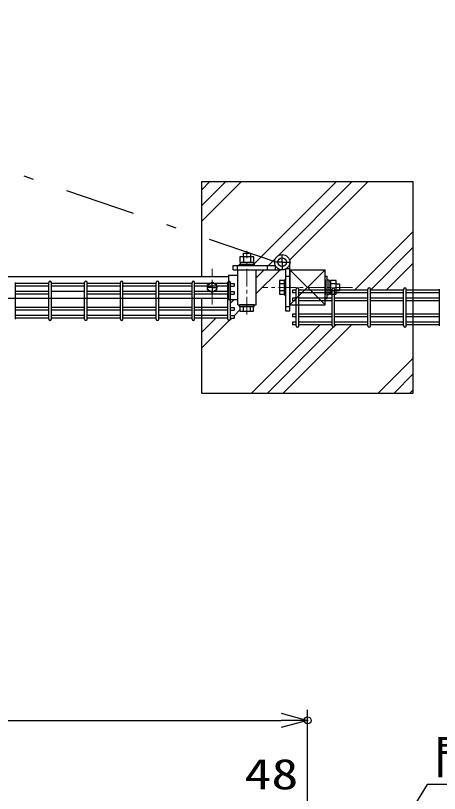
# Model space of a CAD drawing. Units: millimetres, scale not verified. Extents: x -4425 to 4425, y -3150 to 3150.
# Drawn here: x -1920 to -1319, y 1049 to 2152 of the extents above; entities that cross this region are included whole.
import ezdxf
from ezdxf.enums import TextEntityAlignment as Align

# ---------------------------------------------------------------- set-up
doc = ezdxf.new("R2010")
doc.units = ezdxf.units.MM
doc.header["$LTSCALE"] = 20
doc.header["$PDMODE"] = 32
doc.header["$PDSIZE"] = 10
doc.linetypes.add('USER1', pattern=[2, 1.25, -0.25, 0.25, -0.25])
doc.linetypes.add('USER3', pattern=[10.7, 5, -2.5, 0.7, -2.5])
for name, color, linetype, lineweight in [('0-1_0', 7, 'Continuous', 25), ('0-2_外形線', 7, 'Continuous', 25), ('0-3_軸線', 1, 'USER1', 9), ('0-5_寸法', 4, 'Continuous', 25), ('0-7_扉縦枠', 7, 'Continuous', 25), ('0-8_J180', 3, 'Continuous', 25), ('0-C_LAYER15', 1, 'Continuous', 25), ('1-1_ハッチング', 4, 'Continuous', 25), ('1-2_扉横枠', 7, 'Continuous', 25), ('1-3_丁番', 3, 'Continuous', 25), ('1-9_LAYER12', 3, 'Continuous', 25)]:
    doc.layers.add(name, color=color, linetype=linetype, lineweight=lineweight)
doc.layers.add('0-6_DEFPOINTS', color=7, linetype='Continuous')
doc.styles.add('ＭＳ ゴシック', font='')
doc.styles.get('ＭＳ ゴシック').set_extended_font_data('MS Gothic')

# ---------------------------------------------------------------- blocks, each defined once
blk = doc.blocks.new('_Open30')
at = {"layer": '0-5_寸法'}
blk.add_line((0, 0), (-20, 0), dxfattribs=at)
blk.add_lwpolyline([(-20, 5.36), (0, 0), (-20, -5.36)], dxfattribs=at)

msp = doc.modelspace()

# ---------------------------------------------------------------- linework, layer by layer
at = {"layer": '0-1_0'}
for p, q in [((-1655.75, 1916.59), (-1355.75, 1916.59)), ((-1655.75, 1782.09), (-1655.75, 1916.59)), ((-1355.75, 1616.59), (-1355.75, 1916.59)), ((-1655.75, 1616.59), (-1655.75, 1751.09)), ((-1655.75, 1616.59), (-1355.75, 1616.59))]:
    msp.add_line(p, q, dxfattribs=at)
at = {"layer": '0-2_外形線'}
for p, q in [((-1480.75, 1791.59), (-1530.75, 1741.59)), ((-1480.75, 1741.59), (-1530.75, 1791.59)), ((-1480.75, 1741.59), (-1530.75, 1791.59)), ((-1480.75, 1791.59), (-1530.75, 1741.59)), ((-1530.75, 1791.59), (-1530.75, 1741.59)), ((-1530.75, 1791.59), (-1530.75, 1741.59)), ((-1530.75, 1791.59), (-1480.75, 1791.59)), ((-1480.75, 1741.59), (-1480.75, 1791.59)), ((-1530.75, 1741.59), (-1480.75, 1741.59))]:
    msp.add_line(p, q, dxfattribs=at)
at = {"layer": '0-3_軸線'}
for p, q in [((-1591.75, 1727.93), (-1591.75, 1818.39)), ((-1640.95, 1742.44), (-1640.95, 1793)), ((-1640.95, 1742.44), (-1640.95, 1793)), ((-1441.93, 1766.59), (-1569.56, 1766.59)), ((-1442.07, 1766.59), (-1569.42, 1766.59))]:
    msp.add_line(p, q, dxfattribs=at)
at = {"layer": '0-6_DEFPOINTS'}
msp.add_point((-1505.75, 1152.3), dxfattribs=at)
at = {"layer": '0-7_扉縦枠'}
for p, q in [((-1604.75, 1741.59), (-1604.75, 1791.59)), ((-1604.75, 1791.59), (-1578.75, 1791.59)), ((-1578.75, 1741.59), (-1578.75, 1791.59)), ((-1604.75, 1741.59), (-1578.75, 1741.59))]:
    msp.add_line(p, q, dxfattribs=at)
at = {"layer": '0-8_J180'}
for p, q in [((-1919.87, 1721.29), (-1919.87, 1773.69)), ((-1872.7, 1771.89), (-1919.87, 1771.89)), ((-1872.7, 1768.29), (-1919.87, 1768.29)), ((-1872.7, 1721.29), (-1872.7, 1773.69)), ((-1869.1, 1721.29), (-1869.1, 1773.69)), ((-1821.93, 1771.89), (-1869.1, 1771.89)), ((-1821.93, 1768.29), (-1869.1, 1768.29)), ((-1821.93, 1721.29), (-1821.93, 1773.69)), ((-1818.33, 1721.29), (-1818.33, 1773.69)), ((-1771.16, 1771.89), (-1818.33, 1771.89)), ((-1771.16, 1768.29), (-1818.33, 1768.29)), ((-1771.16, 1721.29), (-1771.16, 1773.69)), ((-1767.56, 1721.29), (-1767.56, 1773.69)), ((-1720.39, 1771.89), (-1767.56, 1771.89)), ((-1720.39, 1768.29), (-1767.56, 1768.29)), ((-1720.39, 1721.29), (-1720.39, 1773.69)), ((-1716.79, 1721.29), (-1716.79, 1773.69)), ((-1669.62, 1771.89), (-1716.79, 1771.89)), ((-1669.62, 1768.29), (-1716.79, 1768.29)), ((-1669.62, 1721.29), (-1669.62, 1773.69)), ((-1666.02, 1721.29), (-1666.02, 1773.69)), ((-1618.85, 1771.89), (-1666.02, 1771.89)), ((-1618.85, 1768.29), (-1666.02, 1768.29)), ((-1618.85, 1721.29), (-1618.85, 1773.69)), ((-1615.25, 1721.29), (-1615.25, 1773.69)), ((-1615.24, 1771.89), (-1610.04, 1771.89)), ((-1615.24, 1768.29), (-1610.04, 1768.29)), ((-1610.04, 1771.89), (-1610.04, 1768.29)), ((-1872.7, 1760.59), (-1919.87, 1760.59)), ((-1872.7, 1756.99), (-1919.87, 1756.99)), ((-1821.93, 1760.59), (-1869.1, 1760.59)), ((-1771.16, 1760.59), (-1818.33, 1760.59)), ((-1771.16, 1756.99), (-1818.33, 1756.99)), ((-1720.39, 1760.59), (-1767.56, 1760.59)), ((-1720.39, 1756.99), (-1767.56, 1756.99)), ((-1669.62, 1760.59), (-1716.79, 1760.59)), ((-1669.62, 1756.99), (-1716.79, 1756.99)), ((-1618.85, 1760.59), (-1666.02, 1760.59)), ((-1618.85, 1756.99), (-1666.02, 1756.99)), ((-1615.24, 1760.59), (-1610.04, 1760.59)), ((-1615.24, 1756.99), (-1610.04, 1756.99)), ((-1610.04, 1760.59), (-1610.04, 1756.99)), ((-1526.95, 1762.39), (-1526.95, 1758.79)), ((-1521.75, 1762.39), (-1526.95, 1762.39)), ((-1521.75, 1758.79), (-1526.95, 1758.79)), ((-1521.75, 1711.79), (-1521.75, 1764.19)), ((-1518.15, 1711.79), (-1518.15, 1764.19)), ((-1470.98, 1762.39), (-1518.15, 1762.39)), ((-1470.98, 1758.79), (-1518.15, 1758.79)), ((-1470.98, 1711.79), (-1470.98, 1764.19)), ((-1467.38, 1711.79), (-1467.38, 1764.19)), ((-1420.21, 1762.39), (-1467.38, 1762.39)), ((-1420.21, 1758.79), (-1467.38, 1758.79)), ((-1420.21, 1711.79), (-1420.21, 1764.19)), ((-1416.61, 1711.79), (-1416.61, 1764.19)), ((-1369.44, 1762.39), (-1416.61, 1762.39)), ((-1369.44, 1758.79), (-1416.61, 1758.79)), ((-1369.44, 1711.79), (-1369.44, 1764.19)), ((-1365.84, 1711.79), (-1365.84, 1764.19)), ((-1318.67, 1762.39), (-1365.84, 1762.39)), ((-1318.67, 1758.79), (-1365.84, 1758.79)), ((-1318.67, 1711.79), (-1318.67, 1764.19)), ((-1521.75, 1751.09), (-1526.95, 1751.09)), ((-1526.95, 1751.09), (-1526.95, 1747.49)), ((-1521.75, 1747.49), (-1526.95, 1747.49)), ((-1470.98, 1751.09), (-1518.15, 1751.09)), ((-1470.98, 1747.49), (-1518.15, 1747.49)), ((-1420.21, 1751.09), (-1467.38, 1751.09)), ((-1420.21, 1747.49), (-1467.38, 1747.49)), ((-1369.44, 1751.09), (-1416.61, 1751.09)), ((-1369.44, 1747.49), (-1416.61, 1747.49)), ((-1318.67, 1751.09), (-1365.84, 1751.09)), ((-1318.67, 1747.49), (-1365.84, 1747.49)), ((-1872.7, 1737.99), (-1919.87, 1737.99)), ((-1872.7, 1734.39), (-1919.87, 1734.39)), ((-1821.93, 1737.99), (-1869.1, 1737.99)), ((-1821.93, 1734.39), (-1869.1, 1734.39)), ((-1771.16, 1737.99), (-1818.33, 1737.99)), ((-1771.16, 1734.39), (-1818.33, 1734.39)), ((-1720.39, 1737.99), (-1767.56, 1737.99)), ((-1720.39, 1734.39), (-1767.56, 1734.39)), ((-1669.62, 1737.99), (-1716.79, 1737.99)), ((-1669.62, 1734.39), (-1716.79, 1734.39)), ((-1618.85, 1737.99), (-1666.02, 1737.99)), ((-1618.85, 1734.39), (-1666.02, 1734.39)), ((-1615.24, 1737.99), (-1610.04, 1737.99)), ((-1615.24, 1734.39), (-1610.04, 1734.39)), ((-1610.04, 1737.99), (-1610.04, 1734.39)), ((-1872.7, 1726.69), (-1919.87, 1726.69)), ((-1872.7, 1723.09), (-1919.87, 1723.09)), ((-1821.93, 1726.69), (-1869.1, 1726.69)), ((-1821.93, 1723.09), (-1869.1, 1723.09)), ((-1771.16, 1726.69), (-1818.33, 1726.69)), ((-1771.16, 1723.09), (-1818.33, 1723.09)), ((-1720.39, 1726.69), (-1767.56, 1726.69)), ((-1720.39, 1723.09), (-1767.56, 1723.09)), ((-1669.62, 1726.69), (-1716.79, 1726.69)), ((-1669.62, 1723.09), (-1716.79, 1723.09)), ((-1618.85, 1726.69), (-1666.02, 1726.69)), ((-1618.85, 1723.09), (-1666.02, 1723.09)), ((-1615.24, 1726.69), (-1610.04, 1726.69)), ((-1615.24, 1723.09), (-1610.04, 1723.09)), ((-1610.04, 1726.69), (-1610.04, 1723.09)), ((-1521.75, 1728.49), (-1526.95, 1728.49)), ((-1526.95, 1728.49), (-1526.95, 1724.89)), ((-1521.75, 1724.89), (-1526.95, 1724.89)), ((-1470.98, 1728.49), (-1518.15, 1728.49)), ((-1470.98, 1724.89), (-1518.15, 1724.89)), ((-1420.21, 1728.49), (-1467.38, 1728.49)), ((-1420.21, 1724.89), (-1467.38, 1724.89)), ((-1369.44, 1728.49), (-1416.61, 1728.49)), ((-1369.44, 1724.89), (-1416.61, 1724.89)), ((-1318.67, 1728.49), (-1365.84, 1728.49)), ((-1318.67, 1724.89), (-1365.84, 1724.89)), ((-1521.75, 1713.59), (-1526.95, 1713.59)), ((-1470.98, 1717.19), (-1518.15, 1717.19)), ((-1470.98, 1713.59), (-1518.15, 1713.59)), ((-1420.21, 1717.19), (-1467.38, 1717.19)), ((-1420.21, 1713.59), (-1467.38, 1713.59)), ((-1369.44, 1717.19), (-1416.61, 1717.19)), ((-1369.44, 1713.59), (-1416.61, 1713.59)), ((-1318.67, 1717.19), (-1365.84, 1717.19)), ((-1318.67, 1713.59), (-1365.84, 1713.59))]:
    msp.add_line(p, q, dxfattribs=at)
msp.add_lwpolyline([(-1521.75, 1717.19), (-1526.95, 1717.19), (-1526.95, 1713.59)], dxfattribs=at)
for centre, start, end in [((-1870.9, 1773.69), 0, 180), ((-1820.13, 1773.69), 0, 180), ((-1769.36, 1773.69), 0, 180), ((-1718.59, 1773.69), 0, 180), ((-1667.82, 1773.69), 0, 180), ((-1617.05, 1773.69), 0, 180), ((-1519.95, 1764.19), 0, 180), ((-1469.18, 1764.19), 0, 180), ((-1418.41, 1764.19), 0, 180), ((-1367.64, 1764.19), 0, 180), ((-1870.9, 1721.29), 180, 0), ((-1820.13, 1721.29), 180, 0), ((-1769.36, 1721.29), 180, 0), ((-1718.59, 1721.29), 180, 0), ((-1667.82, 1721.29), 180, 0), ((-1617.05, 1721.29), 180, 0), ((-1519.95, 1711.79), 180, 0), ((-1469.18, 1711.79), 180, 0), ((-1418.41, 1711.79), 180, 0), ((-1367.64, 1711.79), 180, 0)]:
    msp.add_arc(centre, 1.8, start, end, dxfattribs=at)
at = {"layer": '0-C_LAYER15'}
msp.add_line((-1505.75, 809.56), (-1505.75, 1167.3), dxfattribs=at)
at = {"layer": '0-C_LAYER15', "color": 2}
msp.add_line((-2668.25, 1152.3), (-1543.25, 1152.3), dxfattribs=at)
at = {"layer": '1-1_ハッチング', "linetype": 'USER3'}
msp.add_line((-1550.04, 1802.09), (-2576.15, 2152.14), dxfattribs=at)
at = {"layer": '1-1_ハッチング'}
for p, q in [((-1655.75, 1860.25), (-1599.4, 1916.59)), ((-1655.75, 1882.7), (-1621.85, 1916.59)), ((-1655.75, 1905.15), (-1644.3, 1916.59)), ((-1547.52, 1811.31), (-1442.25, 1916.59)), ((-1531.2, 1805.18), (-1419.8, 1916.59)), ((-1439.29, 1762.39), (-1355.75, 1845.94)), ((-1416.61, 1762.62), (-1355.75, 1823.49)), ((-1394.39, 1762.39), (-1355.75, 1801.03)), ((-1578.75, 1757.64), (-1544.8, 1791.59)), ((-1578.75, 1780.09), (-1567.25, 1791.59)), ((-1615.26, 1743.58), (-1609.7, 1749.14)), ((-1610.05, 1726.34), (-1601.9, 1734.48)), ((-1480.79, 1741.63), (-1480.75, 1741.67)), ((-1655.75, 1703.09), (-1635.75, 1723.09)), ((-1615.28, 1721.11), (-1613.3, 1723.09)), ((-1655.75, 1680.64), (-1616.89, 1719.5)), ((-1585.09, 1616.59), (-1488.09, 1713.59)), ((-1540.19, 1616.59), (-1443.19, 1713.59)), ((-1467.38, 1711.85), (-1465.64, 1713.59)), ((-1562.64, 1616.59), (-1469.23, 1710)), ((-1405.49, 1616.59), (-1355.75, 1666.33)), ((-1383.04, 1616.59), (-1355.75, 1643.88)), ((-1360.59, 1616.59), (-1355.75, 1621.43))]:
    msp.add_line(p, q, dxfattribs=at)
for points in [[(-1581.7, 1799.59), (-1570.38, 1810.91), (-1464.7, 1916.59)], [(-1561.25, 1797.59), (-1554.58, 1804.25), (-1550.62, 1808.21)]]:
    msp.add_lwpolyline(points, dxfattribs=at)
at = {"layer": '1-2_扉横枠'}
for p, q in [((-2631.75, 1782.09), (-1617.75, 1782.09)), ((-1617.75, 1784.04), (-1617.75, 1749.14)), ((-1617.75, 1784.04), (-1604.75, 1784.04)), ((-1641.13, 1766.59), (-1647.53, 1766.59)), ((-1647.44, 1770.34), (-1640.95, 1774.09)), ((-1647.44, 1762.84), (-1647.44, 1770.34)), ((-1641.04, 1766.59), (-1640.86, 1766.59)), ((-1634.45, 1770.34), (-1640.95, 1774.09)), ((-1640.95, 1766.77), (-1640.95, 1773.17)), ((-1640.95, 1766.5), (-1640.95, 1766.68)), ((-1640.95, 1766.41), (-1640.95, 1760)), ((-1640.77, 1766.59), (-1634.36, 1766.59)), ((-1634.45, 1762.84), (-1634.45, 1770.34)), ((-1647.44, 1762.84), (-1640.95, 1759.09)), ((-1634.45, 1762.84), (-1640.95, 1759.09)), ((-2631.75, 1751.09), (-1617.75, 1751.09)), ((-1617.75, 1749.14), (-1604.75, 1749.14))]:
    msp.add_line(p, q, dxfattribs=at)
msp.add_circle((-1640.95, 1766.59), 6.5, dxfattribs=at)
at = {"layer": '1-3_丁番'}
for p, q in [((-1596.73, 1815.09), (-1586.73, 1815.09)), ((-1596.73, 1810.09), (-1596.73, 1815.09)), ((-1596.64, 1810.09), (-1596.64, 1802.09)), ((-1586.82, 1810.09), (-1586.82, 1802.09)), ((-1586.73, 1815.09), (-1586.73, 1810.09)), ((-1581.92, 1802.09), (-1581.92, 1810.09)), ((-1602.23, 1799.59), (-1581.23, 1799.59)), ((-1602.23, 1797.59), (-1602.23, 1799.59)), ((-1600.93, 1799.59), (-1600.93, 1802.09)), ((-1582.53, 1802.09), (-1582.53, 1799.59)), ((-1581.23, 1799.59), (-1581.23, 1797.59)), ((-1530.75, 1732.75), (-1530.75, 1800.53)), ((-1611.31, 1797.59), (-1551.39, 1797.59)), ((-1611.31, 1791.59), (-1611.31, 1797.59)), ((-1611.31, 1791.59), (-1543.52, 1791.59)), ((-1602.23, 1797.59), (-1581.23, 1797.59)), ((-1551.31, 1791.59), (-1551.31, 1797.59)), ((-1530.75, 1792.75), (-1536.75, 1792.75)), ((-1536.75, 1732.75), (-1536.75, 1792.66)), ((-1538.75, 1777.11), (-1538.75, 1756.11)), ((-1538.75, 1777.11), (-1536.75, 1777.11)), ((-1480.75, 1782.59), (-1477.75, 1782.59)), ((-1480.74, 1777.06), (-1480.74, 1756.06)), ((-1477.75, 1750.59), (-1477.75, 1782.59)), ((-1477.74, 1777.06), (-1475.74, 1777.06)), ((-1475.74, 1777.06), (-1475.74, 1756.06)), ((-1545.75, 1776.43), (-1545.75, 1756.8)), ((-1538.75, 1776.43), (-1545.75, 1776.43)), ((-1538.75, 1771.52), (-1545.75, 1771.52)), ((-1475.74, 1775.76), (-1473.24, 1775.76)), ((-1473.24, 1776.37), (-1473.24, 1756.74)), ((-1465.24, 1776.37), (-1473.24, 1776.37)), ((-1465.24, 1771.47), (-1473.24, 1771.47)), ((-1465.24, 1756.74), (-1465.24, 1776.37)), ((-1465.24, 1771.56), (-1460.24, 1771.56)), ((-1460.24, 1771.56), (-1460.24, 1761.56)), ((-1538.75, 1761.7), (-1545.75, 1761.7)), ((-1545.75, 1756.8), (-1538.75, 1756.8)), ((-1538.75, 1756.11), (-1536.75, 1756.11)), ((-1475.74, 1756.06), (-1477.74, 1756.06)), ((-1473.24, 1757.36), (-1475.74, 1757.36)), ((-1465.24, 1761.65), (-1473.24, 1761.65)), ((-1473.24, 1756.74), (-1465.24, 1756.74)), ((-1460.24, 1761.56), (-1465.24, 1761.56)), ((-1480.75, 1750.59), (-1477.75, 1750.59)), ((-1602.59, 1741.59), (-1602.59, 1739.59)), ((-1602.59, 1739.59), (-1581.59, 1739.59)), ((-1581.59, 1741.59), (-1601.9, 1741.59)), ((-1601.9, 1739.59), (-1601.9, 1732.59)), ((-1601.9, 1732.59), (-1582.27, 1732.59)), ((-1597, 1739.59), (-1597, 1732.59)), ((-1587.18, 1739.59), (-1587.18, 1732.59)), ((-1582.27, 1732.59), (-1582.27, 1739.59)), ((-1581.59, 1739.59), (-1581.59, 1741.59)), ((-1530.75, 1732.75), (-1536.75, 1732.75))]:
    msp.add_line(p, q, dxfattribs=at)
at = {"layer": '1-3_丁番', "color": 2}
for p, q in [((-1541.6, 1802.45), (-1541.6, 1813.21)), ((-1541.79, 1802.27), (-1552.55, 1802.27)), ((-1541.69, 1802.27), (-1541.51, 1802.27)), ((-1541.6, 1802.18), (-1541.6, 1802.36)), ((-1541.6, 1802.09), (-1541.6, 1791.33)), ((-1541.43, 1802.27), (-1530.67, 1802.27))]:
    msp.add_line(p, q, dxfattribs=at)
at = {"layer": '1-3_丁番', "color": 4}
for p, q in [((-1605.31, 1791.59), (-1605.31, 1797.61)), ((-1562.31, 1791.59), (-1562.31, 1797.59)), ((-1530.75, 1781.75), (-1536.75, 1781.75)), ((-1530.75, 1738.75), (-1536.76, 1738.75))]:
    msp.add_line(p, q, dxfattribs=at)
at = {"layer": '1-3_丁番'}
msp.add_lwpolyline([(-1581.92, 1810.09), (-1601.55, 1810.09), (-1601.55, 1802.09), (-1581.92, 1802.09)], dxfattribs=at)
for radius in [10.85, 6.15]:
    msp.add_circle((-1541.61, 1802.27), radius, dxfattribs=at)
at = {"layer": '1-9_LAYER12'}
msp.add_lwpolyline([(-617.79, 1061.42), (-1336.17, 1061.42), (-1589.98, 647.08)], dxfattribs=at)

# ---------------------------------------------------------------- block references
at = {"layer": '0-C_LAYER15', "xscale": 1.875, "yscale": 1.875}
msp.add_blockref('_Open30', (-1505.75, 1152.3), dxfattribs=at)

# ---------------------------------------------------------------- texts
at = {"layer": '0-C_LAYER15', "color": 3, "style": 'ＭＳ ゴシック', "width": 1.3}
msp.add_text('48', height=43.26, dxfattribs=at).set_placement((-1595.26, 1041.47), align=Align.BOTTOM_LEFT)
at = {"layer": '1-9_LAYER12', "style": 'ＭＳ ゴシック', "width": 1.2}
msp.add_text('門扉縦枠\u3000□-50x26x1.6', height=48.11, dxfattribs=at).set_placement((-1327.5, 1062.16), align=Align.BOTTOM_LEFT)

doc.saveas('drawing.dxf')
